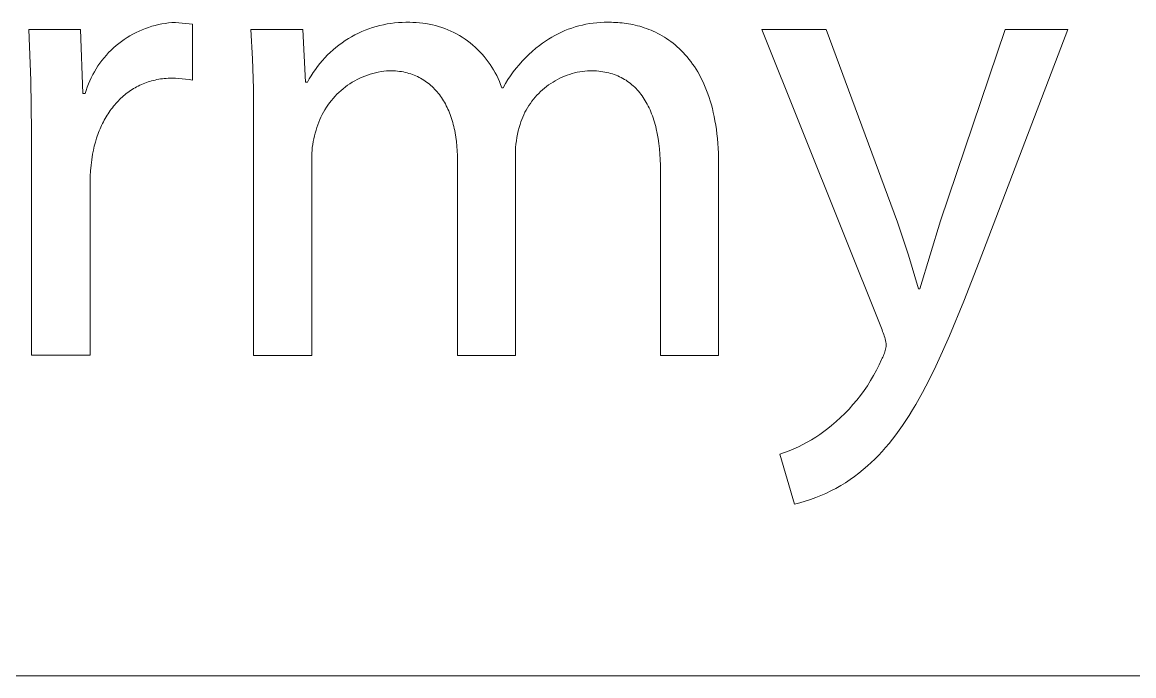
# Model space of a CAD drawing. Header units: millimetres. Extents: x 0 to 4468, y 0 to 3122.
# Drawn here: x 3311.8 to 3385.7, y 0 to 43.4 of the extents above; entities that cross this region are included whole.
import ezdxf

# ---------------------------------------------------------------- set-up
doc = ezdxf.new("R2010")
doc.units = ezdxf.units.MM
doc.header["$MEASUREMENT"] = 0
doc.layers.add('Domyślny', color=7, linetype='Continuous', true_color=0x000000)

msp = doc.modelspace()

# ---------------------------------------------------------------- linework, layer by layer
at = {"layer": 'Domyślny', "color": 18, "lineweight": 15, "true_color": 0x000000}
for p, q in [((3312.381, 39.568), (3312.241, 42.952)), ((3312.241, 42.952), (3315.679, 42.952)), ((3315.679, 42.952), (3315.827, 38.697)), ((3319.576, 42.856), (3319.784, 42.946)), ((3319.784, 42.946), (3319.995, 43.028)), ((3319.995, 43.028), (3320.209, 43.103)), ((3320.209, 43.103), (3320.425, 43.171)), ((3320.425, 43.171), (3320.644, 43.231)), ((3320.644, 43.231), (3320.864, 43.283)), ((3320.864, 43.283), (3321.087, 43.328)), ((3321.087, 43.328), (3321.31, 43.365)), ((3321.31, 43.365), (3321.535, 43.394)), ((3321.535, 43.394), (3321.761, 43.415)), ((3321.761, 43.415), (3321.987, 43.428)), ((3321.987, 43.428), (3323.118, 43.309)), ((3323.118, 43.309), (3323.118, 39.589)), ((3327.118, 41.002), (3327.005, 42.96)), ((3327.005, 42.96), (3330.472, 42.96)), ((3330.472, 42.96), (3330.635, 39.448)), ((3334.382, 42.817), (3334.614, 42.914)), ((3334.614, 42.914), (3334.85, 43.002)), ((3334.85, 43.002), (3335.088, 43.083)), ((3335.088, 43.083), (3335.329, 43.156)), ((3335.329, 43.156), (3335.573, 43.221)), ((3335.573, 43.221), (3335.818, 43.277)), ((3335.818, 43.277), (3336.065, 43.325)), ((3336.065, 43.325), (3336.314, 43.365)), ((3336.314, 43.365), (3336.564, 43.396)), ((3336.564, 43.396), (3336.814, 43.419)), ((3336.814, 43.419), (3337.066, 43.433)), ((3337.066, 43.433), (3337.317, 43.439)), ((3337.317, 43.439), (3337.569, 43.436)), ((3337.569, 43.436), (3337.786, 43.435)), ((3337.786, 43.435), (3338.002, 43.426)), ((3338.002, 43.426), (3338.219, 43.411)), ((3338.219, 43.411), (3338.434, 43.387)), ((3338.434, 43.387), (3338.649, 43.357)), ((3338.649, 43.357), (3338.862, 43.319)), ((3338.862, 43.319), (3339.074, 43.274)), ((3339.074, 43.274), (3339.285, 43.222)), ((3339.285, 43.222), (3339.493, 43.163)), ((3339.493, 43.163), (3339.7, 43.096)), ((3339.7, 43.096), (3339.904, 43.023)), ((3339.904, 43.023), (3340.105, 42.943)), ((3340.105, 42.943), (3340.304, 42.856)), ((3347.661, 42.787), (3347.885, 42.884)), ((3347.885, 42.884), (3348.112, 42.974)), ((3348.112, 42.974), (3348.342, 43.056)), ((3348.342, 43.056), (3348.575, 43.131)), ((3348.575, 43.131), (3348.811, 43.197)), ((3348.811, 43.197), (3349.048, 43.256)), ((3349.048, 43.256), (3349.287, 43.307)), ((3349.287, 43.307), (3349.528, 43.35)), ((3349.528, 43.35), (3349.77, 43.385)), ((3349.77, 43.385), (3350.013, 43.411)), ((3350.013, 43.411), (3350.257, 43.43)), ((3350.257, 43.43), (3350.501, 43.44)), ((3350.501, 43.44), (3350.746, 43.442)), ((3350.746, 43.442), (3350.99, 43.436)), ((3350.99, 43.436), (3351.126, 43.434)), ((3351.126, 43.434), (3351.263, 43.43)), ((3351.263, 43.43), (3351.402, 43.423)), ((3351.402, 43.423), (3351.543, 43.413)), ((3351.543, 43.413), (3351.686, 43.4)), ((3351.686, 43.4), (3351.829, 43.383)), ((3351.829, 43.383), (3351.974, 43.364)), ((3351.974, 43.364), (3352.12, 43.341)), ((3352.12, 43.341), (3352.267, 43.314)), ((3352.267, 43.314), (3352.415, 43.284)), ((3352.415, 43.284), (3352.564, 43.251)), ((3352.564, 43.251), (3352.713, 43.213)), ((3352.713, 43.213), (3352.863, 43.172)), ((3352.863, 43.172), (3353.013, 43.127)), ((3353.013, 43.127), (3353.163, 43.078)), ((3353.163, 43.078), (3353.313, 43.025)), ((3353.313, 43.025), (3353.463, 42.968)), ((3353.463, 42.968), (3353.613, 42.907)), ((3353.613, 42.907), (3353.763, 42.842)), ((3368.972, 22.984), (3360.982, 42.952)), ((3360.982, 42.952), (3365.267, 42.952)), ((3365.267, 42.952), (3370.013, 30.156)), ((3372.87, 30.245), (3377.17, 42.952)), ((3381.322, 42.952), (3375.429, 27.522)), ((3377.17, 42.952), (3381.322, 42.952)), ((3318.223, 42.034), (3318.403, 42.171)), ((3318.403, 42.171), (3318.588, 42.302)), ((3318.588, 42.302), (3318.778, 42.426)), ((3318.778, 42.426), (3318.971, 42.544)), ((3318.971, 42.544), (3319.169, 42.655)), ((3319.169, 42.655), (3319.371, 42.759)), ((3319.371, 42.759), (3319.576, 42.856)), ((3333.068, 42.076), (3333.277, 42.218)), ((3333.277, 42.218), (3333.489, 42.352)), ((3333.489, 42.352), (3333.706, 42.48)), ((3333.706, 42.48), (3333.928, 42.6)), ((3333.928, 42.6), (3334.153, 42.712)), ((3334.153, 42.712), (3334.382, 42.817)), ((3340.304, 42.856), (3340.499, 42.762)), ((3340.499, 42.762), (3340.691, 42.661)), ((3340.691, 42.661), (3340.88, 42.554)), ((3340.88, 42.554), (3341.065, 42.441)), ((3341.065, 42.441), (3341.246, 42.322)), ((3341.246, 42.322), (3341.422, 42.196)), ((3341.422, 42.196), (3341.595, 42.065)), ((3346.395, 42.05), (3346.595, 42.19)), ((3346.595, 42.19), (3346.8, 42.324)), ((3346.8, 42.324), (3347.009, 42.45)), ((3347.009, 42.45), (3347.222, 42.57)), ((3347.222, 42.57), (3347.44, 42.682)), ((3347.44, 42.682), (3347.661, 42.787)), ((3353.763, 42.842), (3353.912, 42.772)), ((3353.912, 42.772), (3354.061, 42.697)), ((3354.061, 42.697), (3354.209, 42.618)), ((3354.209, 42.618), (3354.356, 42.535)), ((3354.356, 42.535), (3354.503, 42.446)), ((3354.503, 42.446), (3354.648, 42.353)), ((3354.648, 42.353), (3354.792, 42.255)), ((3354.792, 42.255), (3354.934, 42.152)), ((3354.934, 42.152), (3355.076, 42.044)), ((3317.398, 41.258), (3317.552, 41.424)), ((3317.552, 41.424), (3317.712, 41.585)), ((3317.712, 41.585), (3317.877, 41.741)), ((3317.877, 41.741), (3318.047, 41.89)), ((3318.047, 41.89), (3318.223, 42.034)), ((3332.107, 41.266), (3332.288, 41.441)), ((3332.288, 41.441), (3332.475, 41.61)), ((3332.475, 41.61), (3332.667, 41.772)), ((3332.667, 41.772), (3332.865, 41.927)), ((3332.865, 41.927), (3333.068, 42.076)), ((3341.595, 42.065), (3341.763, 41.927)), ((3341.763, 41.927), (3341.926, 41.784)), ((3341.926, 41.784), (3342.084, 41.636)), ((3342.084, 41.636), (3342.236, 41.482)), ((3342.236, 41.482), (3342.384, 41.324)), ((3345.488, 41.297), (3345.718, 41.507)), ((3345.718, 41.507), (3345.955, 41.709)), ((3345.955, 41.709), (3346.199, 41.903)), ((3346.199, 41.903), (3346.395, 42.05)), ((3355.076, 42.044), (3355.215, 41.931)), ((3355.215, 41.931), (3355.353, 41.812)), ((3355.353, 41.812), (3355.489, 41.688)), ((3355.489, 41.688), (3355.623, 41.559)), ((3355.623, 41.559), (3355.755, 41.424)), ((3355.755, 41.424), (3355.885, 41.284)), ((3316.843, 40.541), (3316.973, 40.728)), ((3316.973, 40.728), (3317.108, 40.909)), ((3317.108, 40.909), (3317.25, 41.086)), ((3317.25, 41.086), (3317.398, 41.258)), ((3327.178, 39.043), (3327.118, 41.002)), ((3331.444, 40.509), (3331.6, 40.707)), ((3331.6, 40.707), (3331.762, 40.899)), ((3331.762, 40.899), (3331.931, 41.086)), ((3331.931, 41.086), (3332.107, 41.266)), ((3342.384, 41.324), (3342.526, 41.16)), ((3342.526, 41.16), (3342.663, 40.991)), ((3342.663, 40.991), (3342.793, 40.818)), ((3342.793, 40.818), (3342.918, 40.641)), ((3344.842, 40.621), (3345.05, 40.854)), ((3345.05, 40.854), (3345.265, 41.079)), ((3345.265, 41.079), (3345.488, 41.297)), ((3355.885, 41.284), (3356.012, 41.138)), ((3356.012, 41.138), (3356.137, 40.986)), ((3356.137, 40.986), (3356.259, 40.829)), ((3356.259, 40.829), (3356.379, 40.665)), ((3356.379, 40.665), (3356.496, 40.495)), ((3316.393, 39.755), (3316.495, 39.957)), ((3316.495, 39.957), (3316.605, 40.156)), ((3316.605, 40.156), (3316.721, 40.351)), ((3316.721, 40.351), (3316.843, 40.541)), ((3331.017, 39.886), (3331.153, 40.098)), ((3331.153, 40.098), (3331.295, 40.306)), ((3331.295, 40.306), (3331.444, 40.509)), ((3334.761, 39.929), (3334.586, 39.865)), ((3334.937, 39.988), (3334.761, 39.929)), ((3335.116, 40.04), (3334.937, 39.988)), ((3335.296, 40.086), (3335.116, 40.04)), ((3335.478, 40.126), (3335.296, 40.086)), ((3335.661, 40.159), (3335.478, 40.126)), ((3335.845, 40.187), (3335.661, 40.159)), ((3336.03, 40.207), (3335.845, 40.187)), ((3336.215, 40.222), (3336.03, 40.207)), ((3336.355, 40.22), (3336.215, 40.222)), ((3336.492, 40.215), (3336.355, 40.22)), ((3336.628, 40.205), (3336.492, 40.215)), ((3336.761, 40.193), (3336.628, 40.205)), ((3336.892, 40.177), (3336.761, 40.193)), ((3337.021, 40.157), (3336.892, 40.177)), ((3337.148, 40.134), (3337.021, 40.157)), ((3337.273, 40.107), (3337.148, 40.134)), ((3337.395, 40.077), (3337.273, 40.107)), ((3337.516, 40.044), (3337.395, 40.077)), ((3337.634, 40.007), (3337.516, 40.044)), ((3337.75, 39.967), (3337.634, 40.007)), ((3337.864, 39.924), (3337.75, 39.967)), ((3337.975, 39.878), (3337.864, 39.924)), ((3342.918, 40.641), (3343.036, 40.459)), ((3343.036, 40.459), (3343.149, 40.274)), ((3343.149, 40.274), (3343.255, 40.085)), ((3343.255, 40.085), (3343.354, 39.892)), ((3344.269, 39.884), (3344.451, 40.136)), ((3344.451, 40.136), (3344.643, 40.382)), ((3344.643, 40.382), (3344.842, 40.621)), ((3348.034, 39.92), (3347.872, 39.858)), ((3348.198, 39.977), (3348.034, 39.92)), ((3348.365, 40.028), (3348.198, 39.977)), ((3348.532, 40.073), (3348.365, 40.028)), ((3348.701, 40.112), (3348.532, 40.073)), ((3348.872, 40.146), (3348.701, 40.112)), ((3349.043, 40.174), (3348.872, 40.146)), ((3349.215, 40.196), (3349.043, 40.174)), ((3349.388, 40.212), (3349.215, 40.196)), ((3349.562, 40.222), (3349.388, 40.212)), ((3349.709, 40.22), (3349.562, 40.222)), ((3349.854, 40.214), (3349.709, 40.22)), ((3349.997, 40.205), (3349.854, 40.214)), ((3350.137, 40.193), (3349.997, 40.205)), ((3350.274, 40.176), (3350.137, 40.193)), ((3350.41, 40.156), (3350.274, 40.176)), ((3350.543, 40.133), (3350.41, 40.156)), ((3350.673, 40.106), (3350.543, 40.133)), ((3350.801, 40.075), (3350.673, 40.106)), ((3350.927, 40.041), (3350.801, 40.075)), ((3351.05, 40.003), (3350.927, 40.041)), ((3351.171, 39.962), (3351.05, 40.003)), ((3351.29, 39.918), (3351.171, 39.962)), ((3351.406, 39.87), (3351.29, 39.918)), ((3356.496, 40.495), (3356.609, 40.32)), ((3356.609, 40.32), (3356.72, 40.138)), ((3356.72, 40.138), (3356.827, 39.95)), ((3356.827, 39.95), (3356.931, 39.755)), ((3312.42, 36.182), (3312.381, 39.568)), ((3316.13, 39.128), (3316.21, 39.34)), ((3316.21, 39.34), (3316.298, 39.549)), ((3316.298, 39.549), (3316.393, 39.755)), ((3319.518, 39.201), (3319.414, 39.146)), ((3319.624, 39.253), (3319.518, 39.201)), ((3319.732, 39.302), (3319.624, 39.253)), ((3319.84, 39.349), (3319.732, 39.302)), ((3319.95, 39.394), (3319.84, 39.349)), ((3320.062, 39.435), (3319.95, 39.394)), ((3320.175, 39.474), (3320.062, 39.435)), ((3320.289, 39.51), (3320.175, 39.474)), ((3320.405, 39.544), (3320.289, 39.51)), ((3320.522, 39.574), (3320.405, 39.544)), ((3320.641, 39.602), (3320.522, 39.574)), ((3320.76, 39.627), (3320.641, 39.602)), ((3320.881, 39.65), (3320.76, 39.627)), ((3321.004, 39.669), (3320.881, 39.65)), ((3321.127, 39.686), (3321.004, 39.669)), ((3321.252, 39.699), (3321.127, 39.686)), ((3321.378, 39.71), (3321.252, 39.699)), ((3321.506, 39.717), (3321.378, 39.71)), ((3321.634, 39.722), (3321.506, 39.717)), ((3321.764, 39.723), (3321.634, 39.722)), ((3321.991, 39.719), (3321.764, 39.723)), ((3322.218, 39.707), (3321.991, 39.719)), ((3322.444, 39.689), (3322.218, 39.707)), ((3322.67, 39.663), (3322.444, 39.689)), ((3322.895, 39.63), (3322.67, 39.663)), ((3323.118, 39.589), (3322.895, 39.63)), ((3330.635, 39.448), (3330.769, 39.448)), ((3330.769, 39.448), (3330.89, 39.669)), ((3330.89, 39.669), (3331.017, 39.886)), ((3333.442, 39.25), (3333.292, 39.141)), ((3333.596, 39.355), (3333.442, 39.25)), ((3333.753, 39.454), (3333.596, 39.355)), ((3333.914, 39.547), (3333.753, 39.454)), ((3334.078, 39.635), (3333.914, 39.547)), ((3334.245, 39.718), (3334.078, 39.635)), ((3334.414, 39.794), (3334.245, 39.718)), ((3334.586, 39.865), (3334.414, 39.794)), ((3338.085, 39.828), (3337.975, 39.878)), ((3338.192, 39.775), (3338.085, 39.828)), ((3338.297, 39.719), (3338.192, 39.775)), ((3338.4, 39.661), (3338.297, 39.719)), ((3338.501, 39.599), (3338.4, 39.661)), ((3338.599, 39.534), (3338.501, 39.599)), ((3338.696, 39.466), (3338.599, 39.534)), ((3338.79, 39.395), (3338.696, 39.466)), ((3338.882, 39.321), (3338.79, 39.395)), ((3338.972, 39.245), (3338.882, 39.321)), ((3339.059, 39.166), (3338.972, 39.245)), ((3343.354, 39.892), (3343.447, 39.696)), ((3343.447, 39.696), (3343.533, 39.497)), ((3343.533, 39.497), (3343.612, 39.295)), ((3343.612, 39.295), (3343.684, 39.091)), ((3343.774, 39.091), (3343.93, 39.361)), ((3343.93, 39.361), (3344.095, 39.625)), ((3344.095, 39.625), (3344.269, 39.884)), ((3346.669, 39.173), (3346.533, 39.065)), ((3346.808, 39.276), (3346.669, 39.173)), ((3346.951, 39.374), (3346.808, 39.276)), ((3347.098, 39.468), (3346.951, 39.374)), ((3347.247, 39.557), (3347.098, 39.468)), ((3347.399, 39.64), (3347.247, 39.557)), ((3347.554, 39.718), (3347.399, 39.64)), ((3347.712, 39.791), (3347.554, 39.718)), ((3347.872, 39.858), (3347.712, 39.791)), ((3351.52, 39.819), (3351.406, 39.87)), ((3351.631, 39.764), (3351.52, 39.819)), ((3351.74, 39.706), (3351.631, 39.764)), ((3351.847, 39.645), (3351.74, 39.706)), ((3351.951, 39.58), (3351.847, 39.645)), ((3352.053, 39.512), (3351.951, 39.58)), ((3352.153, 39.441), (3352.053, 39.512)), ((3352.25, 39.366), (3352.153, 39.441)), ((3352.345, 39.288), (3352.25, 39.366)), ((3352.437, 39.207), (3352.345, 39.288)), ((3352.528, 39.123), (3352.437, 39.207)), ((3356.931, 39.755), (3357.031, 39.554)), ((3357.031, 39.554), (3357.128, 39.347)), ((3357.128, 39.347), (3357.221, 39.132)), ((3315.827, 38.697), (3315.991, 38.697)), ((3315.991, 38.697), (3316.057, 38.914)), ((3316.057, 38.914), (3316.13, 39.128)), ((3318.454, 38.468), (3318.366, 38.387)), ((3318.543, 38.546), (3318.454, 38.468)), ((3318.633, 38.622), (3318.543, 38.546)), ((3318.725, 38.696), (3318.633, 38.622)), ((3318.819, 38.767), (3318.725, 38.696)), ((3318.914, 38.837), (3318.819, 38.767)), ((3319.011, 38.903), (3318.914, 38.837)), ((3319.11, 38.968), (3319.011, 38.903)), ((3319.21, 39.03), (3319.11, 38.968)), ((3319.311, 39.089), (3319.21, 39.03)), ((3319.414, 39.146), (3319.311, 39.089)), ((3327.183, 37.082), (3327.178, 39.043)), ((3332.602, 38.518), (3332.478, 38.38)), ((3332.732, 38.652), (3332.602, 38.518)), ((3332.865, 38.781), (3332.732, 38.652)), ((3333.003, 38.906), (3332.865, 38.781)), ((3333.145, 39.026), (3333.003, 38.906)), ((3333.292, 39.141), (3333.145, 39.026)), ((3339.145, 39.084), (3339.059, 39.166)), ((3339.228, 38.999), (3339.145, 39.084)), ((3339.309, 38.911), (3339.228, 38.999)), ((3339.388, 38.821), (3339.309, 38.911)), ((3339.464, 38.728), (3339.388, 38.821)), ((3339.539, 38.633), (3339.464, 38.728)), ((3339.611, 38.535), (3339.539, 38.633)), ((3339.681, 38.434), (3339.611, 38.535)), ((3339.749, 38.331), (3339.681, 38.434)), ((3343.684, 39.091), (3343.774, 39.091)), ((3345.912, 38.459), (3345.801, 38.325)), ((3346.028, 38.588), (3345.912, 38.459)), ((3346.148, 38.714), (3346.028, 38.588)), ((3346.272, 38.835), (3346.148, 38.714)), ((3346.4, 38.952), (3346.272, 38.835)), ((3346.533, 39.065), (3346.4, 38.952)), ((3352.616, 39.036), (3352.528, 39.123)), ((3352.701, 38.945), (3352.616, 39.036)), ((3352.784, 38.851), (3352.701, 38.945)), ((3352.865, 38.755), (3352.784, 38.851)), ((3352.944, 38.655), (3352.865, 38.755)), ((3353.02, 38.552), (3352.944, 38.655)), ((3353.094, 38.446), (3353.02, 38.552)), ((3353.165, 38.337), (3353.094, 38.446)), ((3357.221, 39.132), (3357.31, 38.912)), ((3357.31, 38.912), (3357.395, 38.684)), ((3357.395, 38.684), (3357.476, 38.449)), ((3357.476, 38.449), (3357.552, 38.208)), ((3317.801, 37.763), (3317.727, 37.666)), ((3317.877, 37.858), (3317.801, 37.763)), ((3317.954, 37.952), (3317.877, 37.858)), ((3318.033, 38.043), (3317.954, 37.952)), ((3318.114, 38.132), (3318.033, 38.043)), ((3318.196, 38.219), (3318.114, 38.132)), ((3318.281, 38.304), (3318.196, 38.219)), ((3318.366, 38.387), (3318.281, 38.304)), ((3332.031, 37.786), (3331.932, 37.628)), ((3332.135, 37.94), (3332.031, 37.786)), ((3332.244, 38.09), (3332.135, 37.94)), ((3332.359, 38.237), (3332.244, 38.09)), ((3332.478, 38.38), (3332.359, 38.237)), ((3339.815, 38.226), (3339.749, 38.331)), ((3339.878, 38.118), (3339.815, 38.226)), ((3339.939, 38.008), (3339.878, 38.118)), ((3339.998, 37.896), (3339.939, 38.008)), ((3340.055, 37.781), (3339.998, 37.896)), ((3340.11, 37.664), (3340.055, 37.781)), ((3345.403, 37.757), (3345.316, 37.606)), ((3345.495, 37.904), (3345.403, 37.757)), ((3345.592, 38.048), (3345.495, 37.904)), ((3345.694, 38.188), (3345.592, 38.048)), ((3345.801, 38.325), (3345.694, 38.188)), ((3353.235, 38.224), (3353.165, 38.337)), ((3353.301, 38.109), (3353.235, 38.224)), ((3353.366, 37.991), (3353.301, 38.109)), ((3353.428, 37.87), (3353.366, 37.991)), ((3353.488, 37.746), (3353.428, 37.87)), ((3353.546, 37.619), (3353.488, 37.746)), ((3357.552, 38.208), (3357.625, 37.959)), ((3357.625, 37.959), (3357.692, 37.704)), ((3357.692, 37.704), (3357.755, 37.441)), ((3317.321, 37.041), (3317.259, 36.93)), ((3317.384, 37.15), (3317.321, 37.041)), ((3317.449, 37.257), (3317.384, 37.15)), ((3317.516, 37.362), (3317.449, 37.257)), ((3317.585, 37.465), (3317.516, 37.362)), ((3317.655, 37.566), (3317.585, 37.465)), ((3317.727, 37.666), (3317.655, 37.566)), ((3327.183, 21.295), (3327.183, 37.082)), ((3331.593, 36.966), (3331.523, 36.794)), ((3331.669, 37.136), (3331.593, 36.966)), ((3331.751, 37.303), (3331.669, 37.136)), ((3331.839, 37.467), (3331.751, 37.303)), ((3331.932, 37.628), (3331.839, 37.467)), ((3340.162, 37.544), (3340.11, 37.664)), ((3340.212, 37.423), (3340.162, 37.544)), ((3340.26, 37.299), (3340.212, 37.423)), ((3340.306, 37.174), (3340.26, 37.299)), ((3340.35, 37.046), (3340.306, 37.174)), ((3340.391, 36.916), (3340.35, 37.046)), ((3345.02, 36.978), (3344.959, 36.816)), ((3345.086, 37.139), (3345.02, 36.978)), ((3345.157, 37.297), (3345.086, 37.139)), ((3345.234, 37.453), (3345.157, 37.297)), ((3345.316, 37.606), (3345.234, 37.453)), ((3353.601, 37.489), (3353.546, 37.619)), ((3353.654, 37.357), (3353.601, 37.489)), ((3353.705, 37.221), (3353.654, 37.357)), ((3353.754, 37.083), (3353.705, 37.221)), ((3353.8, 36.941), (3353.754, 37.083)), ((3357.755, 37.441), (3357.813, 37.17)), ((3357.813, 37.17), (3357.867, 36.893)), ((3316.93, 36.231), (3316.882, 36.108)), ((3316.98, 36.352), (3316.93, 36.231)), ((3317.032, 36.471), (3316.98, 36.352)), ((3317.086, 36.588), (3317.032, 36.471)), ((3317.142, 36.704), (3317.086, 36.588)), ((3317.2, 36.818), (3317.142, 36.704)), ((3317.259, 36.93), (3317.2, 36.818)), ((3331.349, 36.264), (3331.291, 36.078)), ((3331.401, 36.443), (3331.349, 36.264)), ((3331.459, 36.619), (3331.401, 36.443)), ((3331.523, 36.794), (3331.459, 36.619)), ((3340.43, 36.784), (3340.391, 36.916)), ((3340.467, 36.65), (3340.43, 36.784)), ((3340.501, 36.514), (3340.467, 36.65)), ((3340.534, 36.377), (3340.501, 36.514)), ((3340.564, 36.237), (3340.534, 36.377)), ((3340.592, 36.096), (3340.564, 36.237)), ((3344.787, 36.22), (3344.739, 36.002)), ((3344.843, 36.436), (3344.787, 36.22)), ((3344.905, 36.651), (3344.843, 36.436)), ((3344.959, 36.816), (3344.905, 36.651)), ((3353.844, 36.797), (3353.8, 36.941)), ((3353.886, 36.651), (3353.844, 36.797)), ((3353.925, 36.501), (3353.886, 36.651)), ((3353.962, 36.349), (3353.925, 36.501)), ((3354.029, 36.036), (3353.962, 36.349)), ((3357.867, 36.893), (3357.915, 36.608)), ((3357.915, 36.608), (3357.958, 36.315)), ((3357.958, 36.315), (3357.995, 36.015)), ((3312.42, 21.303), (3312.42, 36.182)), ((3316.749, 35.732), (3316.67, 35.473)), ((3316.791, 35.859), (3316.749, 35.732)), ((3316.835, 35.984), (3316.791, 35.859)), ((3316.882, 36.108), (3316.835, 35.984)), ((3331.152, 35.509), (3331.119, 35.317)), ((3331.192, 35.7), (3331.152, 35.509)), ((3331.238, 35.89), (3331.192, 35.7)), ((3331.291, 36.078), (3331.238, 35.89)), ((3340.641, 35.808), (3340.592, 36.096)), ((3340.681, 35.513), (3340.641, 35.808)), ((3340.713, 35.211), (3340.681, 35.513)), ((3344.662, 35.562), (3344.634, 35.34)), ((3344.697, 35.782), (3344.662, 35.562)), ((3344.739, 36.002), (3344.697, 35.782)), ((3354.088, 35.713), (3354.029, 36.036)), ((3354.137, 35.379), (3354.088, 35.713)), ((3357.995, 36.015), (3358.028, 35.707)), ((3358.028, 35.707), (3358.054, 35.391)), ((3316.536, 34.939), (3316.482, 34.664)), ((3316.599, 35.209), (3316.536, 34.939)), ((3316.67, 35.473), (3316.599, 35.209)), ((3331.073, 34.929), (3331.059, 34.735)), ((3331.093, 35.124), (3331.073, 34.929)), ((3331.119, 35.317), (3331.093, 35.124)), ((3340.735, 34.903), (3340.713, 35.211)), ((3340.749, 34.59), (3340.735, 34.903)), ((3344.599, 34.895), (3344.592, 34.672)), ((3344.613, 35.118), (3344.599, 34.895)), ((3344.634, 35.34), (3344.613, 35.118)), ((3354.177, 35.034), (3354.137, 35.379)), ((3354.209, 34.68), (3354.177, 35.034)), ((3358.054, 35.391), (3358.075, 35.067)), ((3358.075, 35.067), (3358.09, 34.735)), ((3316.429, 34.301), (3316.386, 33.935)), ((3316.482, 34.664), (3316.429, 34.301)), ((3331.059, 34.735), (3331.052, 34.54)), ((3331.052, 34.54), (3331.052, 34.344)), ((3331.052, 34.344), (3331.052, 21.295)), ((3340.753, 34.27), (3340.749, 34.59)), ((3340.753, 21.295), (3340.753, 34.27)), ((3344.592, 34.672), (3344.592, 21.295)), ((3354.231, 34.315), (3354.209, 34.68)), ((3354.244, 33.94), (3354.231, 34.315)), ((3358.09, 34.735), (3358.099, 34.395)), ((3358.099, 34.395), (3358.102, 34.047)), ((3358.102, 34.047), (3358.102, 21.295)), ((3316.353, 33.569), (3316.33, 33.202)), ((3316.386, 33.935), (3316.353, 33.569)), ((3354.249, 33.556), (3354.244, 33.94)), ((3354.249, 21.295), (3354.249, 33.556)), ((3316.33, 33.202), (3316.318, 32.834)), ((3316.318, 32.834), (3316.318, 21.303)), ((3370.013, 30.156), (3370.742, 27.95)), ((3371.486, 25.722), (3372.87, 30.245)), ((3370.742, 27.95), (3371.397, 25.722)), ((3375.429, 27.522), (3374.409, 24.899)), ((3371.397, 25.722), (3371.486, 25.722)), ((3374.409, 24.899), (3373.453, 22.592)), ((3369.015, 22.888), (3368.972, 22.984)), ((3369.055, 22.79), (3369.015, 22.888)), ((3369.092, 22.691), (3369.055, 22.79)), ((3369.125, 22.591), (3369.092, 22.691)), ((3369.155, 22.49), (3369.125, 22.591)), ((3369.182, 22.388), (3369.155, 22.49)), ((3369.205, 22.285), (3369.182, 22.388)), ((3369.225, 22.181), (3369.205, 22.285)), ((3369.242, 22.077), (3369.225, 22.181)), ((3373.453, 22.592), (3372.994, 21.549)), ((3369.096, 21.353), (3369.127, 21.439)), ((3369.127, 21.439), (3369.156, 21.526)), ((3369.156, 21.526), (3369.181, 21.614)), ((3369.181, 21.614), (3369.204, 21.702)), ((3369.204, 21.702), (3369.224, 21.792)), ((3369.224, 21.792), (3369.241, 21.882)), ((3369.241, 21.882), (3369.255, 21.972)), ((3369.255, 21.972), (3369.242, 22.077)), ((3372.994, 21.549), (3372.544, 20.575)), ((3316.318, 21.303), (3312.42, 21.303)), ((3331.052, 21.295), (3327.183, 21.295)), ((3344.592, 21.295), (3340.753, 21.295)), ((3358.102, 21.295), (3354.249, 21.295)), ((3368.777, 20.66), (3368.942, 21.02)), ((3368.942, 21.02), (3368.985, 21.101)), ((3368.985, 21.101), (3369.024, 21.184)), ((3369.024, 21.184), (3369.061, 21.268)), ((3369.061, 21.268), (3369.096, 21.353)), ((3368.21, 19.617), (3368.411, 19.959)), ((3368.411, 19.959), (3368.6, 20.306)), ((3368.6, 20.306), (3368.777, 20.66)), ((3372.544, 20.575), (3372.101, 19.668)), ((3367.776, 18.956), (3367.999, 19.283)), ((3367.999, 19.283), (3368.21, 19.617)), ((3372.101, 19.668), (3371.661, 18.823)), ((3367.297, 18.325), (3367.542, 18.637)), ((3367.542, 18.637), (3367.776, 18.956)), ((3371.661, 18.823), (3371.224, 18.039)), ((3366.778, 17.728), (3367.042, 18.022)), ((3367.042, 18.022), (3367.297, 18.325)), ((3371.224, 18.039), (3371.005, 17.668)), ((3365.926, 16.901), (3366.219, 17.167)), ((3366.219, 17.167), (3366.503, 17.443)), ((3366.503, 17.443), (3366.778, 17.728)), ((3370.785, 17.311), (3370.565, 16.967)), ((3371.005, 17.668), (3370.785, 17.311)), ((3365.107, 16.236), (3365.369, 16.436)), ((3365.369, 16.436), (3365.624, 16.646)), ((3365.624, 16.646), (3365.926, 16.901)), ((3370.121, 16.318), (3369.897, 16.012)), ((3370.344, 16.636), (3370.121, 16.318)), ((3370.565, 16.967), (3370.344, 16.636)), ((3363.998, 15.52), (3364.284, 15.685)), ((3364.284, 15.685), (3364.564, 15.86)), ((3364.564, 15.86), (3364.838, 16.043)), ((3364.838, 16.043), (3365.107, 16.236)), ((3369.671, 15.718), (3369.442, 15.435)), ((3369.897, 16.012), (3369.671, 15.718)), ((3362.187, 14.726), (3362.499, 14.834)), ((3362.499, 14.834), (3362.807, 14.952)), ((3362.807, 14.952), (3363.112, 15.079)), ((3363.112, 15.079), (3363.412, 15.216)), ((3363.412, 15.216), (3363.708, 15.363)), ((3363.708, 15.363), (3363.998, 15.52)), ((3368.977, 14.901), (3368.739, 14.65)), ((3369.211, 15.163), (3368.977, 14.901)), ((3369.442, 15.435), (3369.211, 15.163)), ((3363.154, 11.408), (3362.187, 14.726)), ((3368.254, 14.176), (3368.005, 13.952)), ((3368.498, 14.408), (3368.254, 14.176)), ((3368.739, 14.65), (3368.498, 14.408)), ((3367.442, 13.475), (3367.149, 13.25)), ((3367.727, 13.709), (3367.442, 13.475)), ((3368.005, 13.952), (3367.727, 13.709)), ((3366.226, 12.639), (3365.905, 12.457)), ((3366.54, 12.832), (3366.226, 12.639)), ((3366.848, 13.036), (3366.54, 12.832)), ((3367.149, 13.25), (3366.848, 13.036)), ((3364.565, 11.839), (3364.218, 11.713)), ((3364.908, 11.976), (3364.565, 11.839)), ((3365.246, 12.125), (3364.908, 11.976)), ((3365.578, 12.285), (3365.246, 12.125)), ((3365.905, 12.457), (3365.578, 12.285)), ((3363.512, 11.498), (3363.154, 11.408)), ((3363.867, 11.599), (3363.512, 11.498)), ((3364.218, 11.713), (3363.867, 11.599)), ((4464.072, 0), (0.001, 0)), ((4464.072, 0), (2779.701, 0))]:
    msp.add_line(p, q, dxfattribs=at)

doc.saveas('drawing.dxf')
